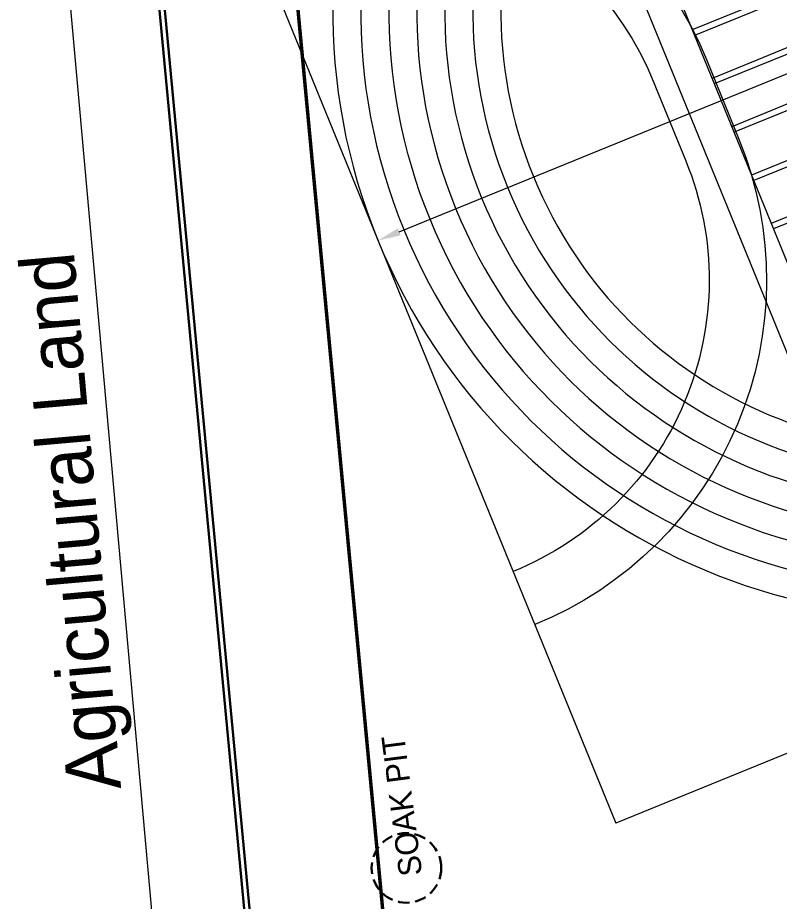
# Model space of a CAD drawing. Header units: millimetres. Extents: x 1898 to 3725, y 783 to 1532.
# Drawn here: x 2013.99 to 2047.16, y 1348.4 to 1386.89 of the extents above; entities that cross this region are included whole.
import ezdxf

# ---------------------------------------------------------------- set-up
doc = ezdxf.new("R2010")
doc.units = ezdxf.units.MM
doc.linetypes.add('DASHED', pattern=[0.75, 0.5, -0.25])
doc.linetypes.add('DASHED2', pattern=[0.375, 0.25, -0.125])
doc.layers.get('0').update_dxf_attribs({"lineweight": 20})
doc.layers.get('Defpoints').update_dxf_attribs({"lineweight": 15})
for name, color, linetype, lineweight in [('DIM', 6, 'Continuous', 18), ('Dimens', 251, 'Continuous', 18), ('Hatch', 43, 'Continuous', 13), ('OFFSET', 170, 'Continuous', 20), ('Property Line', 1, 'Continuous', 30), ('Services', 1, 'DASHED', 30), ('TEXT', 7, 'Continuous', 15)]:
    doc.layers.add(name, color=color, linetype=linetype, lineweight=lineweight)
doc.styles.add('DIM', font='arial.ttf', dxfattribs={"height": 0.5})
doc.styles.add('STYLE9', font='GOTHIC.TTF')
doc.styles.add('Tabrej', font='arial.ttf')
doc.dimstyles.new('DIM', dxfattribs={"dimtxt": 0.5, "dimasz": 0.5, "dimexe": 0.02, "dimexo": 0, "dimgap": 0.1, "dimtad": 0, "dimdec": 3, "dimzin": 0, "dimdsep": 46, "dimtxsty": 'DIM', "dimcen": 0, "dimclrd": 251, "dimclre": 256, "dimclrt": 7, "dimadec": 0, "dimazin": 0, "dimtfac": 1, "dimtdec": 3, "dimtofl": 0, "dimtmove": 0, "dimatfit": 3, "dimfxl": 0, "dimtolj": 1, "dimtzin": 0, "dimlwd": -1, "dimlwe": -1, "dimarcsym": 0})
doc.dimstyles.new('Tabrej', dxfattribs={"dimtxt": 4, "dimasz": 0.45, "dimexe": 0.18, "dimexo": 0.0625, "dimgap": 0.09, "dimtad": 0, "dimdec": 3, "dimzin": 0, "dimdsep": 46, "dimtxsty": 'Tabrej', "dimcen": 0, "dimclrd": 256, "dimclre": 256, "dimclrt": 7, "dimaunit": 1, "dimadec": 3, "dimazin": 0, "dimtfac": 1, "dimtdec": 3, "dimtofl": 0, "dimtmove": 0, "dimatfit": 3, "dimfxl": 0, "dimtolj": 1, "dimtzin": 0, "dimlwd": -1, "dimlwe": -1, "dimarcsym": 0})

# ---------------------------------------------------------------- blocks, each defined once
blk = doc.blocks.new('*D86')
at = {"layer": 'Defpoints', "color": 0, "lineweight": 15, "ltscale": 0.05, "transparency": 16777216}
for p in [(2018.622, 1403.715), (2032.207, 1252.637), (2028.426, 1252.297)]:
    blk.add_point(p, dxfattribs=at)
at = {"layer": 'DIM', "ltscale": 0.05, "transparency": 16777216}
for p, q in [((2018.559, 1403.71), (2014.661, 1403.359)), ((2014.912, 1402.578), (2021.404, 1330.379)), ((2028.354, 1253.094), (2021.861, 1325.293)), ((2032.145, 1252.632), (2028.246, 1252.281))]:
    blk.add_line(p, q, dxfattribs=at)
at = {"layer": 'DIM', "lineweight": 15, "ltscale": 0.05, "transparency": 16777216}
for points in [[(2015.044, 1402.59), (2014.779, 1402.567), (2014.84, 1403.375)], [(2028.487, 1253.106), (2028.221, 1253.082), (2028.426, 1252.297)]]:
    blk.add_solid(points, dxfattribs=at)
at = {"layer": 'DIM', "color": 7, "ltscale": 0.05, "transparency": 16777216, "char_height": 1, "attachment_point": 5, "rotation": 275.1385, "style": 'Tabrej'}
for s, insert in [('\\A1;[497\'-8"]', (2020.905, 1327.771)), ('\\A1;151.688', (2022.231, 1327.89))]:
    blk.add_mtext(s, dxfattribs=dict(at, insert=insert))
blk = doc.blocks.new('Hockey')
for p, q in [((-1079.9, 3600), (1079.9, 3600)), ((1079.9, 0), (1079.9, 3600)), ((-73.8, 3059.8), (73.8, 3059.8))]:
    blk.add_line(p, q)
at = {"linetype": 'DASHED', "ltscale": 6000}
for p, q in [((828, 0), (828, 3600)), ((-73.8, 2961.4), (73.8, 2961.4))]:
    blk.add_line(p, q, dxfattribs=at)
for centre, start, end in [((-73.8, 3600), 180, 270), ((73.8, 3600), 270, 0)]:
    blk.add_arc(centre, 638.6, start, end, dxfattribs=at)
for centre, start, end in [((-73.8, 3600), 180, 270), ((73.8, 3600), 270, 0)]:
    blk.add_arc(centre, 540.2, start, end)
blk = doc.blocks.new('*D417')
at = {"layer": 'Defpoints', "color": 0, "transparency": 16777216}
for p in [(2580.406, 516.7), (2580.43, 516.7), (2580.406, 424.36)]:
    blk.add_point(p, dxfattribs=at)
at = {"layer": 'Dimens', "transparency": 16777216}
for p, q in [((2580.468, 516.7), (2580.61, 516.7)), ((2580.468, 424.36), (2580.61, 424.36))]:
    blk.add_line(p, q, dxfattribs=at)
at = {"layer": 'Dimens', "color": 251, "transparency": 16777216}
for p, q in [((2580.43, 515.7), (2580.43, 468.348)), ((2580.43, 425.36), (2580.43, 464.038))]:
    blk.add_line(p, q, dxfattribs=at)
for points in [[(2580.263, 515.7), (2580.596, 515.7), (2580.43, 516.7)], [(2580.263, 425.36), (2580.596, 425.36), (2580.43, 424.36)]]:
    blk.add_solid(points, dxfattribs=at)
at = {"layer": 'Dimens', "color": 7, "transparency": 16777216, "insert": (2580.43, 466.193), "char_height": 1, "attachment_point": 5, "rotation": 90, "style": 'Tabrej'}
blk.add_mtext('\\A1;92.340', dxfattribs=at)
blk = doc.blocks.new('Kho-Kho (Min)')
for p, q in [((275.6, 963.3), (-275.6, 963.3)), ((-8.6, 153.8), (-8.6, 963.3)), ((8.6, 153.8), (8.6, 963.3)), ((275.6, 873.8), (-275.6, 873.8)), ((275.6, 863.4), (-275.6, 863.4)), ((275.6, 784.2), (-275.6, 784.2)), ((275.6, 773.9), (-275.6, 773.9)), ((275.6, 694.6), (-275.6, 694.6)), ((275.6, 684.3), (-275.6, 684.3)), ((275.6, 605.1), (-275.6, 605.1)), ((275.6, 594.7), (-275.6, 594.7)), ((275.6, 515.5), (-275.6, 515.5)), ((275.6, 505.2), (-275.6, 505.2)), ((275.6, 425.9), (-275.6, 425.9)), ((275.6, 415.6), (-275.6, 415.6)), ((275.6, 336.4), (-275.6, 336.4)), ((275.6, 326), (-275.6, 326)), ((275.6, 246.8), (-275.6, 246.8)), ((275.6, 236.5), (-275.6, 236.5)), ((-8.6, 153.8), (-275.6, 153.8)), ((275.6, 153.8), (8.6, 153.8))]:
    blk.add_line(p, q)
for points in [[(-334.6, 1102.4), (334.6, 1102.4), (334.6, 0), (-334.6, 0)], [(-275.6, 59.1), (-275.6, 1058.1), (275.6, 1058.1), (275.6, 59.1)]]:
    blk.add_lwpolyline(points, close=True)
for centre in [(0, 963.3), (0, 153.8)]:
    blk.add_circle(centre, 8.61)
blk = doc.blocks.new('hyu')
at = {"layer": 'Hatch'}
for points in [[(2606.826, 450.7799), (2606.826, 490.2799, 1), (2553.986, 490.2799), (2553.986, 450.7799, 1)], [(2605.606, 450.7799), (2605.606, 490.2799, 1), (2555.206, 490.2799), (2555.206, 450.7799, 1)], [(2604.386, 450.7799), (2604.386, 490.2799, 1), (2556.426, 490.2799), (2556.426, 450.7799, 1)], [(2603.166, 450.7799), (2603.166, 490.2799, 1), (2557.646, 490.2799), (2557.646, 450.7799, 1)], [(2601.946, 450.7799), (2601.946, 490.2799, 1), (2558.866, 490.2799), (2558.866, 450.7799, 1)], [(2600.726, 450.7799), (2600.726, 490.2799, 1), (2560.086, 490.2799), (2560.086, 450.7799, 1)], [(2599.506, 450.7799), (2599.506, 490.2799, 1), (2561.306, 490.2799), (2561.306, 450.7799, 1)]]:
    blk.add_lwpolyline(points, format="xyb", close=True, dxfattribs=at)
at = {"layer": 'Hatch', "xscale": -0.0254000000004453, "yscale": 0.0254000000004453, "zscale": 0.0253999999999999, "rotation": 270}
blk.add_blockref('Kho-Kho (Min)', (2566.5545, 447.4963), dxfattribs=at)
at = {"layer": 'Dimens'}
dim = blk.add_linear_dim(base=(2580.4297, 516.6999), p1=(2580.406, 424.3599), p2=(2580.406, 516.6999), angle=270, dimstyle='DIM', override={"dimtxt": 1, "dimasz": 1}, dxfattribs=at)
dim.commit()
dim.dimension.update_dxf_attribs({"geometry": '*D417', "text_midpoint": (2580.4297, 466.1928), "dimtype": 128})

msp = doc.modelspace()

# ---------------------------------------------------------------- linework, layer by layer
at = {"layer": 'OFFSET', "color": 2, "linetype": 'DASHED2', "lineweight": 20, "ltscale": 20, "const_width": 0.15}
msp.add_lwpolyline([(2038.1449, 1260.3122), (2025.0129, 1399.8395), (2048.7889, 1409.5214), (2046.5866, 1419.4396), (2083.205, 1428.7118), (2124.1119, 1439.7158), (2126.6525, 1397.7573), (2129.5783, 1350.8465), (2130.1296, 1341.5775)], dxfattribs=at)
at = {"layer": 'Property Line'}
for points in [[(2076.5961, 1281.0807), (2032.2072, 1252.6374), (2025.3242, 1332.5004), (2018.6216, 1403.7153), (2041.8332, 1413.1674), (2039.4665, 1423.8261), (2081.6892, 1434.5174), (2129.6563, 1447.4206), (2132.6412, 1398.1254), (2135.5672, 1351.2114), (2137.4202, 1320.0554), (2094.2316, 1292.3811)], [(2076.472, 1281.2744), (2032.4037, 1253.0364), (2025.5533, 1332.521), (2018.8666, 1403.5667), (2042.0998, 1413.0276), (2039.7394, 1423.6579), (2081.7473, 1434.2948), (2129.4438, 1447.1252), (2132.4116, 1398.1113), (2135.3376, 1351.1974), (2137.1826, 1320.1763), (2094.1079, 1292.575)]]:
    msp.add_lwpolyline(points, dxfattribs=at)
at = {"layer": 'Services'}
msp.add_circle((2030.923, 1349.8525), 1.5154, dxfattribs=at)

# ---------------------------------------------------------------- block references
at = {"layer": 'Hatch', "extrusion": (0, 0, -1), "xscale": 0.02540000000000381, "yscale": 0.02540000000000381, "zscale": -0.0254000000000038, "rotation": 247.7941334940985}
msp.add_blockref('Hockey', (-2114.3336, 1411.7626), dxfattribs=at)
at = {"layer": 'Hatch', "rotation": 292.2058665059016}
msp.add_blockref('hyu', (661.5624, 3605.8456), dxfattribs=at)

# ---------------------------------------------------------------- texts
at = {"layer": 'Services', "style": 'STYLE9'}
msp.add_text('SOAK PIT', height=1, rotation=97.3806, dxfattribs=at).set_placement((2031.6112, 1349.5657))
at = {"layer": 'TEXT', "style": 'STYLE9'}
msp.add_text('Agricultural Land', height=2.34375, rotation=95.03907, dxfattribs=at).set_placement((2018.4999, 1353.3169))

# ---------------------------------------------------------------- dimensions: what is measured, and where the dimension line sits
at = {"layer": 'DIM', "ltscale": 0.05}
dim = msp.add_aligned_dim(p1=(2018.6216, 1403.7153), p2=(2032.2072, 1252.6374), distance=-3.7969, dimstyle='Tabrej', override={"dimtxt": 1, "dimasz": 0.8, "dimpost": '\\X', "dimarcsym": 1}, dxfattribs=at)
dim.commit()
dim.dimension.update_dxf_attribs({"geometry": '*D86', "text_midpoint": (2021.6328, 1327.8363)})

doc.saveas('drawing.dxf')
